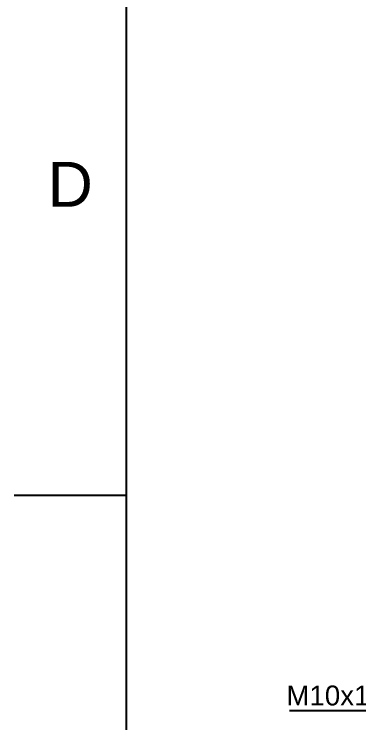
# Model space of a CAD drawing. Header units: millimetres. Extents: x 601 to 1195, y -13 to 407.
# Drawn here: x 601.1 to 644.5, y 50.6 to 139.8 of the extents above; entities that cross this region are included whole.
import ezdxf

# ---------------------------------------------------------------- set-up
doc = ezdxf.new("R2010")
doc.units = ezdxf.units.MM
doc.header["$LTSCALE"] = 0.1
doc.layers.add('DIM', color=3, linetype='Continuous')
doc.styles.get("Standard").update_dxf_attribs({"font": 'arial_0.ttf'})
doc.dimstyles.new('ISO-25', dxfattribs={"dimtxt": 2.5, "dimasz": 2.5, "dimexe": 1.25, "dimexo": 0.625, "dimtad": 1, "dimtxsty": 'Standard', "dimcen": 2.5, "dimadec": 0, "dimazin": 0, "dimtfac": 1, "dimtmove": 0, "dimatfit": 3, "dimfxl": 1, "dimarcsym": 0})

msp = doc.modelspace()

# ---------------------------------------------------------------- linework, layer by layer
for p, q in [((615.21, 392.586), (615.21, 0.869)), ((615.21, 79.213), (601.069, 79.213))]:
    msp.add_line(p, q)

# ---------------------------------------------------------------- texts
at = {"insert": (608.14, 118.384), "char_height": 5.657, "attachment_point": 5}
msp.add_mtext_dynamic_manual_height_columns('D', width=10, gutter_width=12.5, heights=[0], dxfattribs=at)
at = {"layer": 'DIM', "insert": (651.115, 52.734), "char_height": 2.5, "attachment_point": 9}
msp.add_mtext('M10x1.5P', dxfattribs=at)

# ---------------------------------------------------------------- leaders
at = {"layer": 'DIM', "annotation_type": 0, "has_hookline": 1, "hookline_direction": 1}
for points, text_width in [([(671.041, 125.967), (652.995, 141.002), (650.495, 141.002)], 21.105), ([(671.053, 66.542), (654.24, 52.109), (651.74, 52.109)], 15.314)]:
    msp.add_leader(points, dimstyle='ISO-25', dxfattribs=dict(at, text_width=text_width))

doc.saveas('drawing.dxf')
